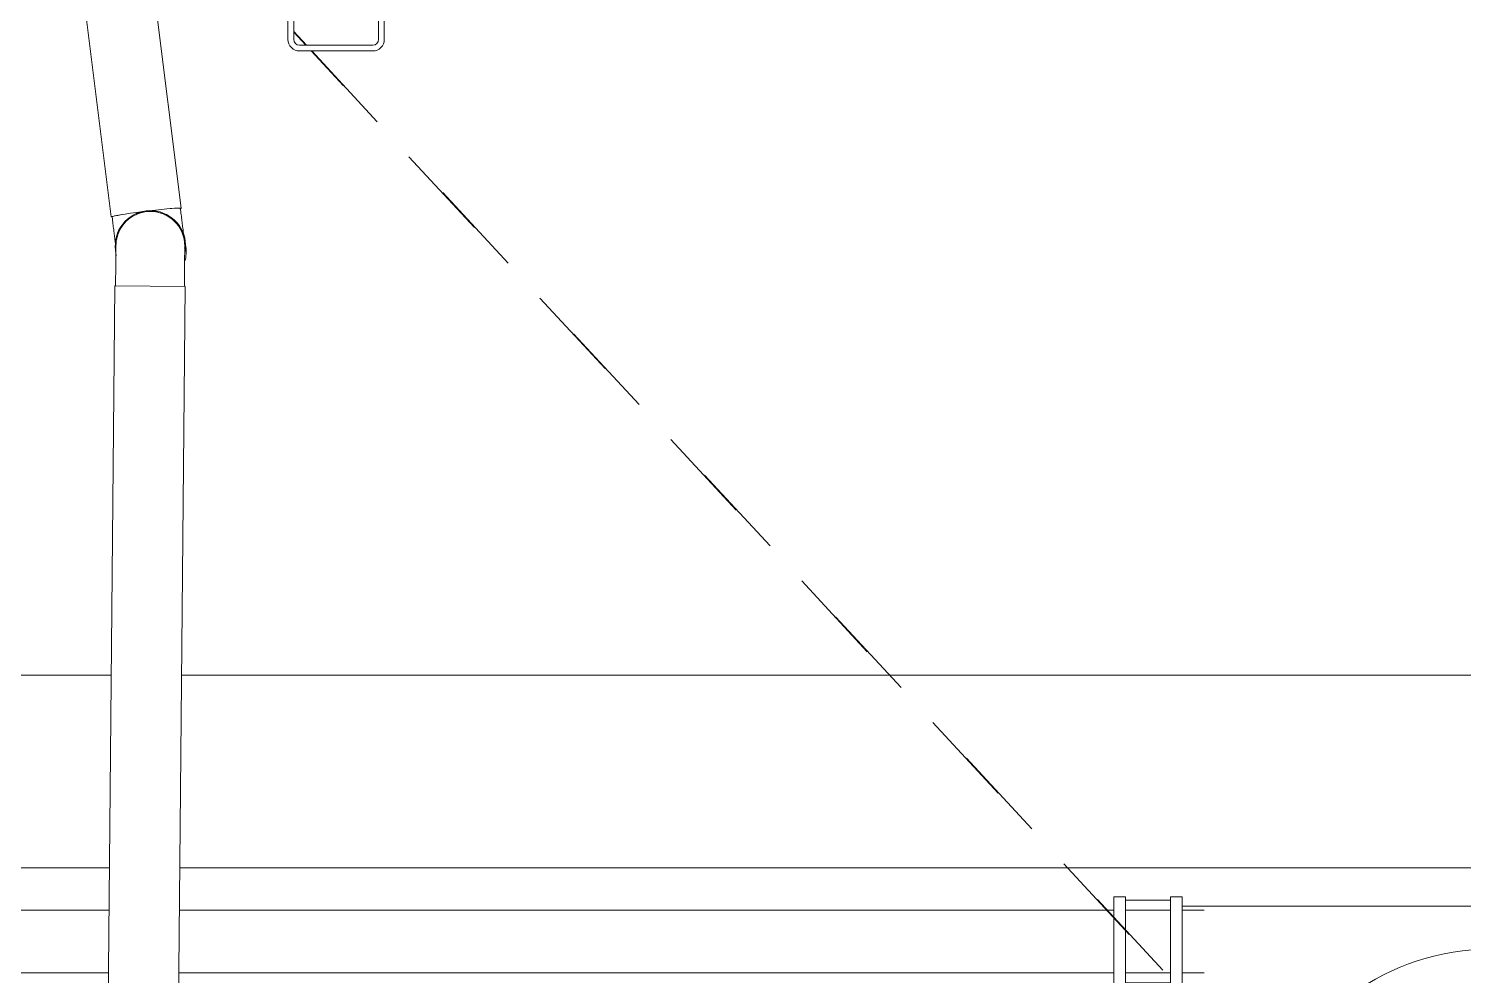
# Model space of a CAD drawing. Header units: metres. Extents: x -3 to 175, y -5 to 18.
# Drawn here: x 25.878 to 27.367, y 4.236 to 5.218 of the extents above; entities that cross this region are included whole.
import ezdxf

# ---------------------------------------------------------------- set-up
doc = ezdxf.new("R2010")
doc.units = ezdxf.units.M
doc.linetypes.add('Basculante', pattern=[0.003969, 0.002381, -0.001587])
for name, color, linetype, lineweight in [('A-GENM', 7, 'Continuous', 9), ('M-EQPM', 7, 'Continuous', 9), ('P-PIPE', 7, 'Continuous', 9), ('S-BEAM', 7, 'Continuous', 9), ('S-COLS', 7, 'Continuous', 9)]:
    doc.layers.add(name, color=color, linetype=linetype, lineweight=lineweight)

# ---------------------------------------------------------------- blocks, each defined once
blk = doc.blocks.new('M_Estanque Alimentación - M_Estanque Alimentación-2947143-N-Estancos')
at = {"layer": 'A-GENM', "color": 9, "linetype": 'Basculante', "true_color": 0xc0c0c0}
for p, q in [((-1.3121, -1.2234), (-0.0917, -0.0935)), ((-0.1017, -0.1035), (-1.3121, -1.2241)), ((-1.3324, -1.2421), (-1.3181, -1.2289)), ((-1.3181, -1.2297), (-1.3316, -1.2421))]:
    blk.add_line(p, q, dxfattribs=at)
blk = doc.blocks.new('M_Equipo Salida estanque - M_Equipo Salida estanque-2986993-N-Estancos')
at = {"layer": 'M-EQPM'}
for p, q in [((-0.1509, 0.3312), (-0.1717, 0.3104)), ((-0.1509, 0.3351), (-0.1509, 0.3312)), ((-0.093, 0.3351), (-0.1509, 0.3351)), ((-0.1509, 0.3312), (-0.093, 0.3312)), ((-0.0351, 0.3351), (-0.093, 0.3351)), ((-0.093, 0.3312), (-0.0351, 0.3312)), ((-0.0351, 0.3312), (-0.0351, 0.3351)), ((-0.0143, 0.3104), (-0.0351, 0.3312)), ((-0.1717, 0.3104), (-0.1717, 0.1729)), ((-0.1717, 0.3104), (-0.093, 0.3104)), ((-0.093, 0.3104), (-0.0143, 0.3104)), ((-0.0143, 0.2436), (-0.0143, 0.3104)), ((0.1697, 0.2), (0.1704, 0.2)), ((0.1704, 0.1743), (0.1704, 0.2)), ((-0.0115, 0.1457), (-0.0115, -0.1457)), ((-0.0107, 0.1457), (0.2805, 0.1457)), ((0.2805, 0.1456), (0.2805, -0.1457)), ((0.2805, -0.1457), (-0.0107, -0.1457)), ((0.1704, -0.3501), (0.1704, -0.1743)), ((0.0952, -0.2249), (0.0952, -0.3501)), ((0.0952, -0.3501), (0.1328, -0.3501)), ((0.1328, -0.3501), (0.1704, -0.3501))]:
    blk.add_line(p, q, dxfattribs=at)
at = {"layer": 'M-EQPM', "flags": 128}
blk.add_lwpolyline([(0.1653, -0.1794), (0.1653, -0.1828), (0.1653, -0.1868), (0.1653, -0.1908), (0.1653, -0.1915)], dxfattribs=at)
at = {"layer": 'M-EQPM'}
for start, end in [(36.5615, 180), (180, 323.4385)]:
    blk.add_arc((0, 0), 0.2453, start, end, dxfattribs=at)
blk = doc.blocks.new('FCA_N_Columna de acero - 100x100mm-V29-N-Estancos')
at = {"layer": 'S-COLS'}
for p, q in [((-0.038, 0.05), (0.038, 0.05)), ((-0.05, -0.038), (-0.05, 0.038)), ((-0.044, 0.038), (-0.044, -0.038)), ((0.038, 0.044), (-0.038, 0.044)), ((0.044, -0.038), (0.044, 0.038)), ((0.05, 0.038), (0.05, -0.038)), ((-0.038, -0.044), (0.038, -0.044)), ((0.038, -0.05), (-0.038, -0.05))]:
    blk.add_line(p, q, dxfattribs=at)
for centre, radius, start, end in [((-0.038, 0.038), 0.012, 90, 180), ((0.038, 0.038), 0.012, 360, 90), ((-0.038, 0.038), 0.006, 90, 180), ((0.038, 0.038), 0.006, 360, 90), ((-0.038, -0.038), 0.012, 180, 270), ((-0.038, -0.038), 0.006, 180, 270), ((0.038, -0.038), 0.012, 270, 360), ((0.038, -0.038), 0.006, 270, 360)]:
    blk.add_arc(centre, radius, start, end, dxfattribs=at)
blk = doc.blocks.new('M_RVR_Codo material - CO - Codo-2959845-N-Estancos')
at = {"layer": 'P-PIPE', "flags": 128}
for points in [[(-4.7639, 5.032), (-4.7636, 5.0303), (-4.7634, 5.0286), (-4.7632, 5.027), (-4.763, 5.0253), (-4.7628, 5.0237), (-4.7626, 5.0221), (-4.7624, 5.0205), (-4.7622, 5.0189), (-4.762, 5.0174), (-4.7618, 5.0158), (-4.7616, 5.0144), (-4.7615, 5.0129), (-4.7613, 5.0115), (-4.7611, 5.0101), (-4.7609, 5.0087), (-4.7608, 5.0074), (-4.7606, 5.0061), (-4.7605, 5.0049), (-4.7603, 5.0037)], [(-4.8313, 4.9956), (-4.8314, 4.9969), (-4.8316, 4.9981), (-4.8317, 4.9994), (-4.8319, 5.0008), (-4.8321, 5.0022), (-4.8323, 5.0036), (-4.8324, 5.005), (-4.8326, 5.0065), (-4.8328, 5.008), (-4.833, 5.0096), (-4.8332, 5.0112), (-4.8334, 5.0127), (-4.8336, 5.0143), (-4.8338, 5.016), (-4.834, 5.0176), (-4.8342, 5.0193), (-4.8344, 5.0209), (-4.8346, 5.0226), (-4.8347, 5.0231)]]:
    blk.add_lwpolyline(points, dxfattribs=at)
at = {"layer": 'P-PIPE'}
for start_param, end_param in [(0, 0.785398), (2.356194, 3.141593)]:
    blk.add_ellipse((-4.7993, 5.0275), major_axis=(0.0354, 0.0044), ratio=0.039357, start_param=start_param, end_param=end_param, dxfattribs=at)
blk = doc.blocks.new('M_RVR_Codo material - CO - Codo-2960333-N-Estancos')
at = {"layer": 'P-PIPE', "flags": 128}
for points in [[(-4.8307, 4.9934), (-4.8306, 4.9948), (-4.8305, 4.9962), (-4.8304, 4.9977), (-4.8301, 4.9991), (-4.8299, 5.0005), (-4.8296, 5.0019), (-4.8292, 5.0032), (-4.8287, 5.0046), (-4.8282, 5.0059), (-4.8277, 5.0073), (-4.8271, 5.0086), (-4.8265, 5.0098), (-4.8258, 5.0111), (-4.825, 5.0123), (-4.8242, 5.0135), (-4.8234, 5.0146), (-4.8225, 5.0158), (-4.8216, 5.0169), (-4.8206, 5.0179), (-4.8196, 5.0189), (-4.8185, 5.0199), (-4.8175, 5.0208), (-4.8163, 5.0217), (-4.8152, 5.0225), (-4.814, 5.0233), (-4.8127, 5.024), (-4.8115, 5.0247), (-4.8102, 5.0253), (-4.8089, 5.0259), (-4.8076, 5.0265), (-4.8062, 5.0269), (-4.8049, 5.0274), (-4.8035, 5.0277), (-4.8021, 5.028), (-4.8007, 5.0283), (-4.7993, 5.0285), (-4.7979, 5.0287), (-4.7964, 5.0287), (-4.795, 5.0288), (-4.7946, 5.0288)], [(-4.7946, 5.0288), (-4.7932, 5.0287), (-4.7918, 5.0286), (-4.7904, 5.0285), (-4.7889, 5.0283), (-4.7875, 5.028), (-4.7862, 5.0277), (-4.7848, 5.0273), (-4.7834, 5.0269), (-4.7821, 5.0264), (-4.7808, 5.0258), (-4.7795, 5.0252), (-4.7782, 5.0246), (-4.7769, 5.0239), (-4.7757, 5.0231), (-4.7745, 5.0224), (-4.7734, 5.0215), (-4.7723, 5.0206), (-4.7712, 5.0197), (-4.7701, 5.0187), (-4.7691, 5.0177), (-4.7682, 5.0167), (-4.7672, 5.0156), (-4.7664, 5.0144), (-4.7655, 5.0133), (-4.7647, 5.0121), (-4.764, 5.0109), (-4.7633, 5.0096), (-4.7627, 5.0083), (-4.7621, 5.007), (-4.7616, 5.0057), (-4.7611, 5.0044), (-4.7607, 5.003), (-4.7603, 5.0016), (-4.76, 5.0002), (-4.7597, 4.9988), (-4.7595, 4.9974), (-4.7594, 4.996), (-4.7593, 4.9946), (-4.7593, 4.9931), (-4.7593, 4.9928)], [(-4.8307, 4.9934), (-4.8307, 4.9934), (-4.8307, 4.9933), (-4.8307, 4.9931), (-4.8307, 4.9929), (-4.8307, 4.9926), (-4.8307, 4.9922), (-4.8307, 4.9918), (-4.8307, 4.9913), (-4.8307, 4.9907), (-4.8307, 4.9901), (-4.8307, 4.9894), (-4.8307, 4.9886), (-4.8307, 4.9878), (-4.8307, 4.987), (-4.8307, 4.986), (-4.8307, 4.9851), (-4.8307, 4.984), (-4.8308, 4.983), (-4.8308, 4.9818), (-4.8308, 4.9806), (-4.8308, 4.9794), (-4.8308, 4.9781), (-4.8308, 4.9768), (-4.8308, 4.9755), (-4.8308, 4.9741), (-4.8309, 4.9726), (-4.8309, 4.9712), (-4.8309, 4.9697), (-4.8309, 4.9681), (-4.8309, 4.9666), (-4.8309, 4.965), (-4.8309, 4.9634), (-4.831, 4.9618), (-4.831, 4.9601), (-4.831, 4.9585), (-4.831, 4.9568), (-4.831, 4.9552), (-4.831, 4.9535), (-4.831, 4.9518), (-4.831, 4.9513)], [(-4.7596, 4.9507), (-4.7596, 4.9524), (-4.7596, 4.9541), (-4.7596, 4.9557), (-4.7596, 4.9574), (-4.7596, 4.9591), (-4.7596, 4.9607), (-4.7595, 4.9623), (-4.7595, 4.9639), (-4.7595, 4.9655), (-4.7595, 4.9671), (-4.7595, 4.9686), (-4.7595, 4.9701), (-4.7595, 4.9716), (-4.7594, 4.973), (-4.7594, 4.9744), (-4.7594, 4.9758), (-4.7594, 4.9771), (-4.7594, 4.9784), (-4.7594, 4.9797), (-4.7594, 4.9809), (-4.7594, 4.982), (-4.7594, 4.9831), (-4.7593, 4.9842), (-4.7593, 4.9851), (-4.7593, 4.9861), (-4.7593, 4.987), (-4.7593, 4.9878), (-4.7593, 4.9886), (-4.7593, 4.9893), (-4.7593, 4.9899), (-4.7593, 4.9905), (-4.7593, 4.991), (-4.7593, 4.9914), (-4.7593, 4.9918), (-4.7593, 4.9921), (-4.7593, 4.9924), (-4.7593, 4.9926), (-4.7593, 4.9927), (-4.7593, 4.9927), (-4.7593, 4.9928)]]:
    blk.add_lwpolyline(points, dxfattribs=at)
at = {"layer": 'P-PIPE'}
for start_param, end_param in [(1.436899, 2.453737), (6.149288, 7.720084), (2.484096, 3.007695), (3.007695, 3.070373), (6.084493, 6.149288)]:
    blk.add_ellipse((-4.795, 4.9931), major_axis=(0.0354, 0.0044), ratio=0.999995, start_param=start_param, end_param=end_param, dxfattribs=at)
blk = doc.blocks.new('M_Tramo tube Alim-02 - M_Tramo tube Alim-02-2966724-N-Estancos')
at = {"layer": 'P-PIPE'}
for p, q in [((-0.0402, 0.0325), (-0.6024, 0.0325)), ((0.0186, 0.0325), (-0.028, 0.0325)), ((0.0536, 0.0325), (0.0308, 0.0325)), ((-0.6024, -0.0325), (-0.0404, -0.0325)), ((-0.0282, -0.0325), (0.0184, -0.0325)), ((0.0306, -0.0325), (0.0536, -0.0325))]:
    blk.add_line(p, q, dxfattribs=at)
at = {"layer": 'P-PIPE', "flags": 128}
for points in [[(-1.5225, 0.0325), (-1.5188, 0.0325), (-1.5014, 0.0325), (-1.4825, 0.0325), (-1.4622, 0.0325), (-1.4406, 0.0325), (-1.4176, 0.0325), (-1.3933, 0.0325), (-1.3677, 0.0325), (-1.3409, 0.0325), (-1.313, 0.0325), (-1.2839, 0.0325), (-1.2537, 0.0325), (-1.2224, 0.0325), (-1.1902, 0.0325), (-1.157, 0.0325), (-1.123, 0.0325), (-1.0881, 0.0325), (-1.0827, 0.0325)], [(-1.01, 0.0325), (-0.979, 0.0325), (-0.9414, 0.0325), (-0.9032, 0.0325), (-0.8645, 0.0325), (-0.8254, 0.0325), (-0.786, 0.0325), (-0.7462, 0.0325), (-0.7062, 0.0325), (-0.6661, 0.0325), (-0.6259, 0.0325), (-0.6024, 0.0325)], [(-1.0832, -0.0325), (-1.1028, -0.0325), (-1.1373, -0.0325), (-1.171, -0.0325), (-1.2038, -0.0325), (-1.2356, -0.0325), (-1.2664, -0.0325), (-1.2962, -0.0325), (-1.3248, -0.0325), (-1.3523, -0.0325), (-1.3786, -0.0325), (-1.4036, -0.0325), (-1.4273, -0.0325), (-1.4498, -0.0325), (-1.4709, -0.0325), (-1.4906, -0.0325), (-1.5088, -0.0325), (-1.5256, -0.0325), (-1.541, -0.0325), (-1.5492, -0.0325)], [(-0.6024, -0.0325), (-0.6427, -0.0325), (-0.6829, -0.0325), (-0.723, -0.0325), (-0.7629, -0.0325), (-0.8025, -0.0325), (-0.8418, -0.0325), (-0.8807, -0.0325), (-0.9192, -0.0325), (-0.9572, -0.0325), (-0.9946, -0.0325), (-1.0106, -0.0325)]]:
    blk.add_lwpolyline(points, dxfattribs=at)
blk = doc.blocks.new('Acero - Copla - A - Copla-V68-N-Estancos')
at = {"layer": 'P-PIPE'}
for p, q in [((-0.0232, 0.0462), (-0.0356, 0.0462)), ((-0.0356, 0.0462), (-0.0356, -0.0462)), ((-0.0232, -0.0462), (-0.0232, 0.0462)), ((0.0356, 0.0462), (0.0232, 0.0462)), ((0.0232, 0.0462), (0.0232, -0.0118)), ((0.0356, -0.0462), (0.0356, 0.0462)), ((0.0232, 0.0429), (-0.0232, 0.0429)), ((0.0232, -0.012), (0.0232, -0.0462)), ((-0.0232, -0.0429), (0.0232, -0.0429)), ((-0.0356, -0.0462), (-0.0232, -0.0462)), ((0.0232, -0.0462), (0.0356, -0.0462))]:
    blk.add_line(p, q, dxfattribs=at)

msp = doc.modelspace()

# ---------------------------------------------------------------- linework, layer by layer
at = {"layer": 'P-PIPE'}
for p, q in [((25.8839, 5.6586), (25.9637, 5.023)), ((26.0362, 5.0321), (25.9564, 5.6677)), ((25.968, 4.9885), (25.9687, 4.9828)), ((26.0412, 4.9919), (26.0405, 4.9976)), ((25.9674, 4.9514), (25.9321, 1.1539)), ((26.0404, 4.9507), (25.9674, 4.9514)), ((26.0051, 1.1539), (26.0404, 4.9507)), ((29.7119, 4.3078), (27.075, 4.3078))]:
    msp.add_line(p, q, dxfattribs=at)
for centre, ratio, start_param, end_param in [((26.0043, 4.9931), 0.999995, 0, 1.570796), ((25.9999, 5.0275), 0.039338, 0, 1.489557), ((25.9999, 5.0275), 0.039338, 6.021386, 6.283185), ((25.9999, 5.0275), 0.039338, 1.652036, 3.141593), ((26.0043, 4.9931), 0.999995, 1.570796, 3.141593), ((26.0043, 4.9931), 0.999995, 3.141593, 3.191606), ((26.0043, 4.9931), 0.999995, 5.965215, 6.283185), ((26.005, 4.9874), 0.999995, 5.882582, 6.283185)]:
    msp.add_ellipse(centre, major_axis=(0.0362, 0.0045), ratio=ratio, start_param=start_param, end_param=end_param, dxfattribs=at)
at = {"layer": 'S-BEAM'}
for p, q in [((25.9637, 4.5475), (25.5217, 4.5475)), ((29.6204, 4.5475), (26.0365, 4.5475)), ((25.5217, 4.3475), (25.9619, 4.3475)), ((26.0346, 4.3475), (29.6204, 4.3475))]:
    msp.add_line(p, q, dxfattribs=at)

# ---------------------------------------------------------------- block references
at = {"layer": 'A-GENM', "color": 9, "linetype": 'Basculante', "true_color": 0xc0c0c0, "rotation": 269.9999999999997}
msp.add_blockref('M_Estanque Alimentación - M_Estanque Alimentación-2947143-N-Estancos', (27.3951, 3.8831), dxfattribs=at)
at = {"layer": 'M-EQPM', "rotation": 269.9999999999995}
msp.add_blockref('M_Equipo Salida estanque - M_Equipo Salida estanque-2986993-N-Estancos', (27.3952, 4.018), dxfattribs=at)
at = {"layer": 'P-PIPE'}
for name, p in [('M_RVR_Codo material - CO - Codo-2959845-N-Estancos', (30.7992, 0)), ('M_RVR_Codo material - CO - Codo-2960333-N-Estancos', (30.7992, 0)), ('M_Tramo tube Alim-02 - M_Tramo tube Alim-02-2966724-N-Estancos', (27.0442, 4.2712))]:
    msp.add_blockref(name, p, dxfattribs=at)
at = {"layer": 'P-PIPE', "rotation": 180}
msp.add_blockref('Acero - Copla - A - Copla-V68-N-Estancos', (27.0394, 4.2712), dxfattribs=at)
at = {"layer": 'S-COLS'}
msp.add_blockref('FCA_N_Columna de acero - 100x100mm-V29-N-Estancos', (26.197, 5.2452), dxfattribs=at)

doc.saveas('drawing.dxf')
